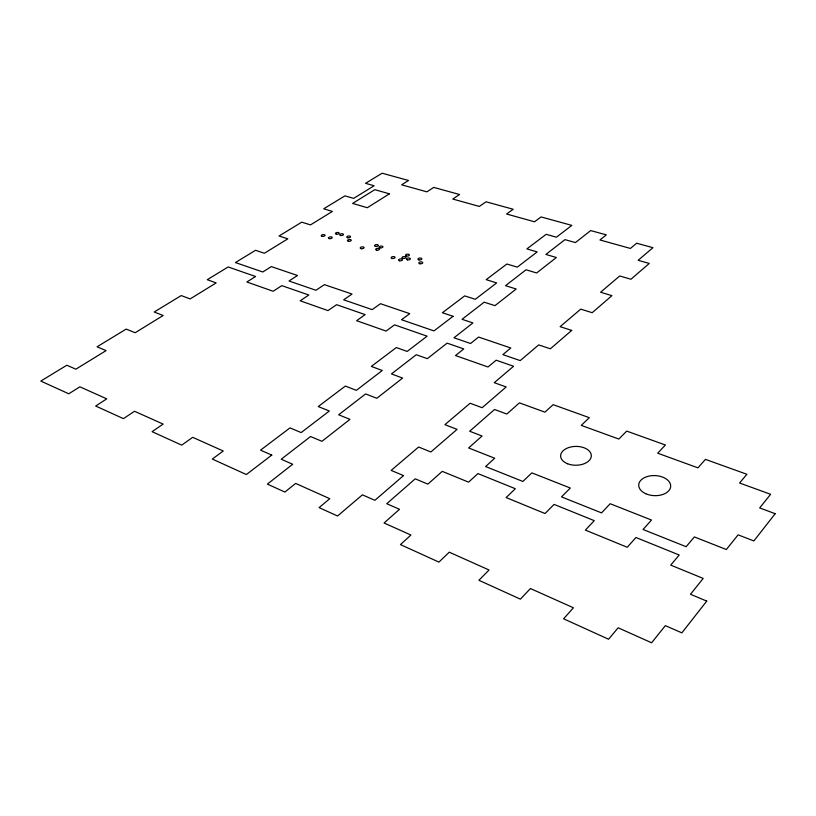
<?xml version="1.0" encoding="UTF-8"?>
<svg xmlns="http://www.w3.org/2000/svg" width="816" height="816" viewBox="0 0 816 816"><rect width="100%" height="100%" fill="white"/><g stroke="black" fill="none" stroke-linecap="round" stroke-linejoin="round"><path stroke-width="1.22" d="M706.748 601.096L681.87 632.859L665.356 625.637L651.617 642.784L618.151 627.8L608.563 639.234L563.611 618.793L573.413 607.777L530.42 588.53L520.424 599.158L478.89 580.278L489.07 570.007L449.259 552.187L438.937 562.102L400.452 544.609L410.917 535.021L384.071 523.005L399.503 509.296L386.753 503.717L415.232 478.829L427.87 484.123L442.252 471.352L468.578 482.154L477.921 473.586L515.335 488.723L506.124 497.566L545.037 513.529L554.084 504.4L594.262 520.649L585.378 530.094L627.249 547.271L635.939 537.509L679.198 555.002L670.721 565.111L703.188 578.432L690.489 594.272L706.748 601.096M775.2 513.692L753.862 540.937L738.113 534.857L726.342 549.535L694.355 536.928L686.144 546.71L643.059 529.492L651.484 520.027L610.164 503.737L601.545 512.897L561.52 496.893L570.302 488.029L531.838 472.872L522.893 481.46L485.602 466.548L494.68 458.225L468.619 447.953L482.062 436.019L469.669 431.236L494.547 409.489L506.818 414.038L519.404 402.869L544.935 412.162L553.115 404.665L589.305 417.67L581.267 425.381L618.834 439.059L626.719 431.103L665.407 444.995L657.696 453.196L697.915 467.843L705.442 459.377L746.895 474.269L739.571 483.001L770.61 494.302L759.686 507.929L775.2 513.692M403.512 475.595L374.881 500.31L362.416 494.843L337.549 516.008L319.087 507.603L329.786 498.698L295.667 483.419L284.876 492.058L267.383 484.102L292.679 464.263L281.214 459.235L310.549 436.529L321.943 441.313L349.972 419.342L338.66 414.783L365.609 393.934L376.829 398.279L402.604 378.073L391.456 373.922L416.282 354.715L427.339 358.673L447.137 343.148L463.763 348.932L455.512 355.541L487.999 366.996L496.148 360.203L513.57 366.262L494.261 382.684L506.175 386.957L482.134 407.714L470.108 403.237L444.924 424.657L457.062 429.359L430.879 451.972L418.628 447.025L391.16 470.404L403.512 475.595M571.69 330.398L550.361 348.809L538.682 344.903L520.231 360.601L502.86 354.623L510.806 348.004L478.604 337.059L470.557 343.505L453.971 337.793L472.923 322.932L462.05 319.301L484.184 302.175L494.965 305.653L516.191 289.007L505.502 285.682L526.045 269.78L536.642 272.972L556.369 257.499L545.863 254.439L564.998 239.639L575.402 242.576L590.702 230.581L606.329 234.875L599.954 239.975L630.401 248.441L636.674 243.219L652.953 247.697L638.143 260.294L649.261 263.435L630.941 279.245L619.711 275.971L600.586 292.24L611.929 295.657L592.192 312.701L580.737 309.131L560.113 326.665L571.69 330.398M271.759 455.093L246.35 474.535L212.303 459.051L223.247 451.003L192.688 437.325L181.703 445.138L152.092 431.674L163.129 424.085L134.497 411.264L123.43 418.639L95.676 406.021L106.763 398.851L79.886 386.815L68.779 393.791L40.8 381.072L66.82 365.231L75.857 369.189L106.09 350.605L97.063 346.81L126.164 329.093L135.17 332.724L163.169 315.496L154.193 312.018L181.203 295.576L190.148 298.911L216.169 282.907L207.254 279.704L228.174 266.965L255.592 276.502L246.84 281.989L273.136 291.261L281.836 285.641L308.825 295.025L300.176 300.788L327.991 310.6L336.59 304.684L365.15 314.619L356.623 320.688L386.09 331.072L394.546 324.85L427.105 336.182L407.164 351.441L396.331 347.545L371.341 366.425L382.265 370.495L356.337 390.344L345.341 386.08L318.25 406.552L329.327 411.019L301.155 432.582L290.006 427.89L260.528 450.167L271.759 455.093M453.074 316.302L433.979 330.908L401.503 319.729L409.744 313.66L380.48 303.705L372.167 309.631L343.658 299.819L352.043 294.046L324.401 284.641L315.945 290.282L289.007 281L297.503 275.502L271.34 266.608L262.793 271.983L235.416 262.558L255.541 250.298L264.374 253.256L287.824 238.833L279.031 235.997L301.736 222.166L310.488 224.9L332.408 211.415L323.697 208.794L344.954 195.85L353.614 198.38L374.146 185.752L365.537 183.314L382.133 173.216L408.53 180.479L401.615 184.814L426.88 191.842L433.745 187.405L459.571 194.514L452.778 199.043L479.329 206.428L486.061 201.797L513.223 209.263L506.563 214.006L534.511 221.779L541.09 216.934L571.832 225.389L556.39 237.211L546.159 234.325L526.871 248.9L537.193 251.909L517.293 267.138L506.889 264.007L486.173 279.653L496.669 282.928L475.279 299.299L464.692 295.892L442.394 312.732L453.074 316.302M389.405 193.82L367.302 207.723L352.604 203.408L374.809 189.679L389.405 193.82M567.63 463.774A15.341 9.415 -0.6 0 0 591.294 456.185A15.341 9.415 -0.6 0 0 568.997 447.474A15.341 9.415 -0.6 0 0 567.63 463.774M645.721 493.7A15.994 10.037 2.4 0 0 670.65 486.775A15.994 10.037 2.4 0 0 647.761 476.401A15.994 10.037 2.4 0 0 645.721 493.7M407.408 259.855A1.969 0.959 -5.3 0 0 410.377 258.835A1.969 0.959 -5.3 0 0 407.449 258.193A1.969 0.959 -5.3 0 0 407.408 259.855M406.45 256A1.958 0.949 -5.3 0 0 409.397 254.99A1.958 0.949 -5.3 0 0 406.49 254.357A1.958 0.949 -5.3 0 0 406.45 256M399.503 260.773A1.969 0.959 -5.5 0 0 402.472 259.753A1.969 0.959 -5.5 0 0 399.554 259.111A1.969 0.959 -5.5 0 0 399.503 260.773M392.057 258.427A1.969 0.949 -5.6 0 0 395.036 257.407A1.969 0.949 -5.6 0 0 392.129 256.775A1.969 0.949 -5.6 0 0 392.057 258.427M402.9 258.437A1.969 0.949 -5.4 0 0 405.858 257.417A1.969 0.949 -5.4 0 0 402.951 256.785A1.969 0.949 -5.4 0 0 402.9 258.437M418.904 259.886A1.969 0.959 -5 0 0 421.852 258.866A1.969 0.959 -5 0 0 418.914 258.223A1.969 0.959 -5 0 0 418.904 259.886M419.791 263.741A1.979 0.969 -5 0 0 422.759 262.711A1.979 0.969 -5 0 0 419.801 262.058A1.979 0.969 -5 0 0 419.791 263.741M380.113 247.86A1.938 0.918 -5.8 0 0 382.928 246.779A1.938 0.918 -5.8 0 0 379.97 246.269A1.938 0.918 -5.8 0 0 380.113 247.86M376.666 250.155A1.938 0.928 -5.9 0 0 379.491 249.074A1.938 0.928 -5.9 0 0 376.523 248.564A1.938 0.928 -5.9 0 0 376.666 250.155M361.223 248.676A1.938 0.918 -6.2 0 0 364.058 247.595A1.938 0.918 -6.2 0 0 361.111 247.095A1.938 0.918 -6.2 0 0 361.223 248.676M375.544 246.412A1.928 0.918 -5.9 0 0 378.359 245.341A1.928 0.918 -5.9 0 0 375.411 244.831A1.928 0.918 -5.9 0 0 375.544 246.412M348.442 241.301A1.918 0.898 -6.4 0 0 351.268 240.241A1.918 0.898 -6.4 0 0 348.371 239.741A1.918 0.898 -6.4 0 0 348.442 241.301M340.67 235.518A1.897 0.887 -6.6 0 0 343.475 234.478A1.897 0.887 -6.6 0 0 340.609 233.988A1.897 0.887 -6.6 0 0 340.67 235.518M329.389 238.629A1.907 0.887 -6.8 0 0 332.214 237.578A1.907 0.887 -6.8 0 0 329.348 237.089A1.907 0.887 -6.8 0 0 329.389 238.629M322.218 236.365A1.907 0.877 -6.9 0 0 325.054 235.324A1.907 0.877 -6.9 0 0 322.198 234.835A1.907 0.877 -6.9 0 0 322.218 236.365M336.396 234.182A1.897 0.877 -6.6 0 0 339.201 233.141A1.897 0.877 -6.6 0 0 336.345 232.662A1.897 0.877 -6.6 0 0 336.396 234.182M347.749 237.731A1.907 0.887 -6.4 0 0 350.554 236.681A1.907 0.887 -6.4 0 0 347.667 236.191A1.907 0.887 -6.4 0 0 347.749 237.731"/></g></svg>
